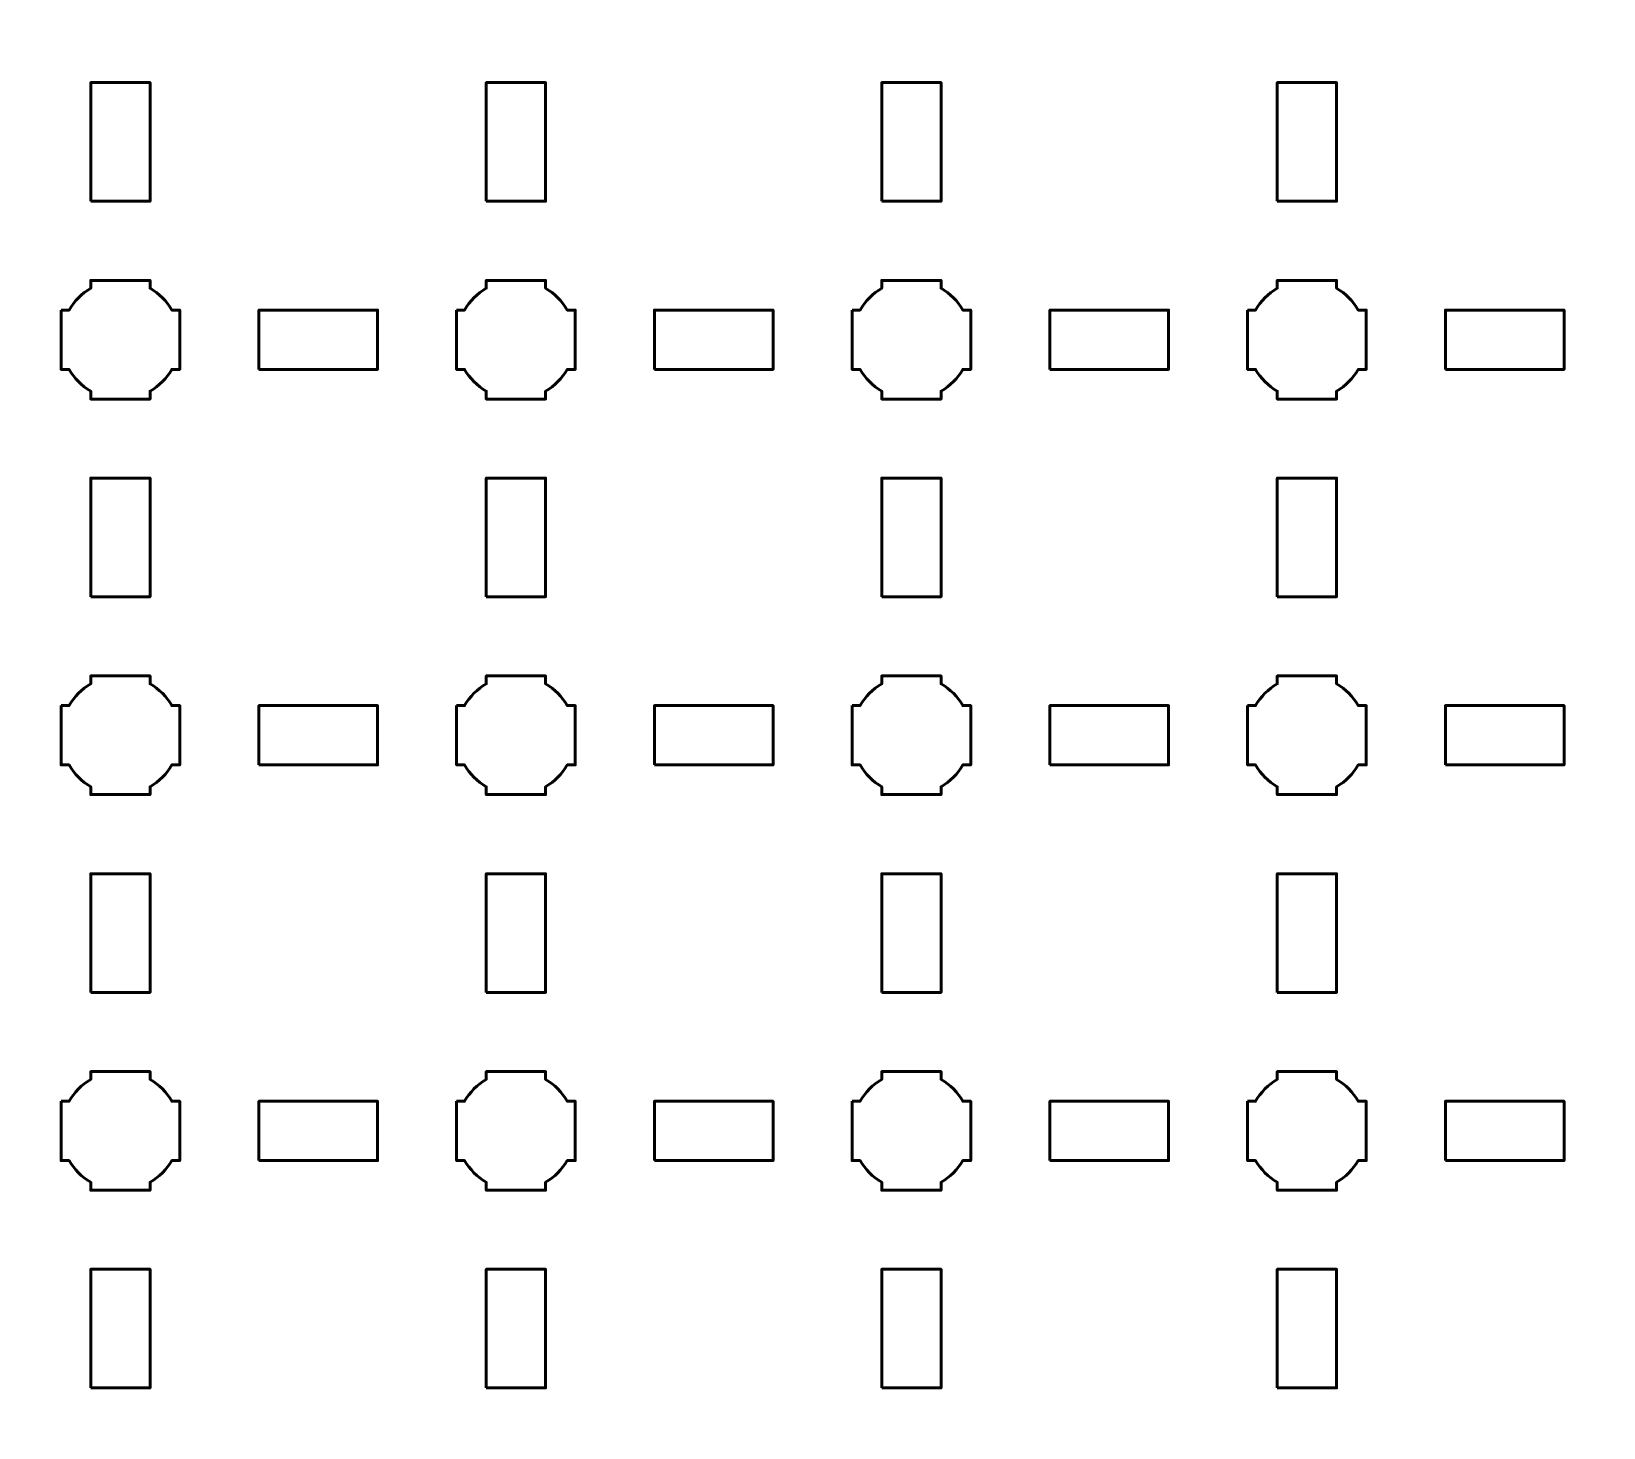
# Model space of a CAD drawing. Header units: centimetres. Extents: x -40.1 to 19.1, y -44.5 to 14.8.
# Drawn here: x -3.95 to 4, y 0.65 to 7.71 of the extents above; entities that cross this region are included whole.
import ezdxf

# ---------------------------------------------------------------- set-up
doc = ezdxf.new("R2010")
doc.units = ezdxf.units.CM
doc.header["$MEASUREMENT"] = 0
doc.layers.add('Layer 1', color=7, linetype='Continuous')

msp = doc.modelspace()

# ---------------------------------------------------------------- linework, layer by layer
at = {"layer": 'Layer 1', "lineweight": 53}
for points in [[(-3.65, 6.85), (-3.35, 6.85), (-3.35, 7.45), (-3.65, 7.45), (-3.65, 6.85)], [(-1.65, 6.85), (-1.35, 6.85), (-1.35, 7.45), (-1.65, 7.45), (-1.65, 6.85)], [(0.35, 6.85), (0.65, 6.85), (0.65, 7.45), (0.35, 7.45), (0.35, 6.85)], [(2.35, 6.85), (2.65, 6.85), (2.65, 7.45), (2.35, 7.45), (2.35, 6.85)], [(-2.8, 6), (-2.2, 6), (-2.2, 6.3), (-2.8, 6.3), (-2.8, 6)], [(-0.8, 6), (-0.2, 6), (-0.2, 6.3), (-0.8, 6.3), (-0.8, 6)], [(1.2, 6), (1.8, 6), (1.8, 6.3), (1.2, 6.3), (1.2, 6)], [(3.2, 6), (3.8, 6), (3.8, 6.3), (3.2, 6.3), (3.2, 6)], [(-3.65, 4.85), (-3.35, 4.85), (-3.35, 5.45), (-3.65, 5.45), (-3.65, 4.85)], [(-1.65, 4.85), (-1.35, 4.85), (-1.35, 5.45), (-1.65, 5.45), (-1.65, 4.85)], [(0.35, 4.85), (0.65, 4.85), (0.65, 5.45), (0.35, 5.45), (0.35, 4.85)], [(2.35, 4.85), (2.65, 4.85), (2.65, 5.45), (2.35, 5.45), (2.35, 4.85)], [(-2.8, 4), (-2.2, 4), (-2.2, 4.3), (-2.8, 4.3), (-2.8, 4)], [(-0.8, 4), (-0.2, 4), (-0.2, 4.3), (-0.8, 4.3), (-0.8, 4)], [(1.2, 4), (1.8, 4), (1.8, 4.3), (1.2, 4.3), (1.2, 4)], [(3.2, 4), (3.8, 4), (3.8, 4.3), (3.2, 4.3), (3.2, 4)], [(-3.65, 2.85), (-3.35, 2.85), (-3.35, 3.45), (-3.65, 3.45), (-3.65, 2.85)], [(-1.65, 2.85), (-1.35, 2.85), (-1.35, 3.45), (-1.65, 3.45), (-1.65, 2.85)], [(0.35, 2.85), (0.65, 2.85), (0.65, 3.45), (0.35, 3.45), (0.35, 2.85)], [(2.35, 2.85), (2.65, 2.85), (2.65, 3.45), (2.35, 3.45), (2.35, 2.85)], [(-2.8, 2), (-2.2, 2), (-2.2, 2.3), (-2.8, 2.3), (-2.8, 2)], [(-0.8, 2), (-0.2, 2), (-0.2, 2.3), (-0.8, 2.3), (-0.8, 2)], [(1.2, 2), (1.8, 2), (1.8, 2.3), (1.2, 2.3), (1.2, 2)], [(3.2, 2), (3.8, 2), (3.8, 2.3), (3.2, 2.3), (3.2, 2)], [(-3.65, 0.85), (-3.35, 0.85), (-3.35, 1.45), (-3.65, 1.45), (-3.65, 0.85)], [(-1.65, 0.85), (-1.35, 0.85), (-1.35, 1.45), (-1.65, 1.45), (-1.65, 0.85)], [(0.35, 0.85), (0.65, 0.85), (0.65, 1.45), (0.35, 1.45), (0.35, 0.85)], [(2.35, 0.85), (2.65, 0.85), (2.65, 1.45), (2.35, 1.45), (2.35, 0.85)]]:
    msp.add_lwpolyline(points, close=True, dxfattribs=at)
for points, knots in [([(-40.15, -44), (-40.15, -44), (-40.15, 14.3), (-40.15, 14.3), (-40.15, 14.3), (-40.15, 14.57609), (-39.92609, 14.8), (-39.65, 14.8), (-39.65, 14.8), (-39.65, 14.8), (18.65, 14.8), (18.65, 14.8), (18.65, 14.8), (18.92609, 14.8), (19.15, 14.57609), (19.15, 14.3), (19.15, 14.3), (19.15, 14.3), (19.15, -44), (19.15, -44), (19.15, -44), (19.15, -44.27609), (18.92609, -44.5), (18.65, -44.5), (18.65, -44.5), (18.65, -44.5), (-39.65, -44.5), (-39.65, -44.5), (-39.65, -44.5), (-39.92609, -44.5), (-40.15, -44.27609), (-40.15, -44)], [0, 0, 0, 0, 0.125, 0.125, 0.125, 0.125, 0.25, 0.25, 0.25, 0.25, 0.375, 0.375, 0.375, 0.375, 0.5, 0.5, 0.5, 0.5, 0.625, 0.625, 0.625, 0.625, 0.75, 0.75, 0.75, 0.75, 0.875, 0.875, 0.875, 0.875, 1, 1, 1, 1]), ([(-3.8, 6.3), (-3.8, 6.3), (-3.75985, 6.3), (-3.75985, 6.3), (-3.75985, 6.3), (-3.7335, 6.34553), (-3.69553, 6.3835), (-3.65, 6.40985), (-3.65, 6.40985), (-3.65, 6.40985), (-3.65, 6.45), (-3.65, 6.45), (-3.65, 6.45), (-3.65, 6.45), (-3.5, 6.45), (-3.5, 6.45), (-3.5, 6.45), (-3.5, 6.45), (-3.35, 6.45), (-3.35, 6.45), (-3.35, 6.45), (-3.35, 6.45), (-3.35, 6.40985), (-3.35, 6.40985), (-3.35, 6.40985), (-3.30447, 6.3835), (-3.2665, 6.34553), (-3.24015, 6.3), (-3.24015, 6.3), (-3.24015, 6.3), (-3.2, 6.3), (-3.2, 6.3), (-3.2, 6.3), (-3.2, 6.3), (-3.2, 6.15), (-3.2, 6.15), (-3.2, 6.15), (-3.2, 6.15), (-3.2, 6), (-3.2, 6), (-3.2, 6), (-3.2, 6), (-3.24015, 6), (-3.24015, 6), (-3.24015, 6), (-3.2665, 5.95447), (-3.30447, 5.9165), (-3.35, 5.89015), (-3.35, 5.89015), (-3.35, 5.89015), (-3.35, 5.85), (-3.35, 5.85), (-3.35, 5.85), (-3.35, 5.85), (-3.5, 5.85), (-3.5, 5.85), (-3.5, 5.85), (-3.5, 5.85), (-3.65, 5.85), (-3.65, 5.85), (-3.65, 5.85), (-3.65, 5.85), (-3.65, 5.89015), (-3.65, 5.89015), (-3.65, 5.89015), (-3.69553, 5.9165), (-3.7335, 5.95447), (-3.75985, 6), (-3.75985, 6), (-3.75985, 6), (-3.8, 6), (-3.8, 6), (-3.8, 6), (-3.8, 6), (-3.8, 6.15), (-3.8, 6.15), (-3.8, 6.15), (-3.8, 6.15), (-3.8, 6.3), (-3.8, 6.3)], [0, 0, 0, 0, 0.05, 0.05, 0.05, 0.05, 0.1, 0.1, 0.1, 0.1, 0.15, 0.15, 0.15, 0.15, 0.2, 0.2, 0.2, 0.2, 0.25, 0.25, 0.25, 0.25, 0.3, 0.3, 0.3, 0.3, 0.35, 0.35, 0.35, 0.35, 0.4, 0.4, 0.4, 0.4, 0.45, 0.45, 0.45, 0.45, 0.5, 0.5, 0.5, 0.5, 0.55, 0.55, 0.55, 0.55, 0.6, 0.6, 0.6, 0.6, 0.65, 0.65, 0.65, 0.65, 0.7, 0.7, 0.7, 0.7, 0.75, 0.75, 0.75, 0.75, 0.8, 0.8, 0.8, 0.8, 0.85, 0.85, 0.85, 0.85, 0.9, 0.9, 0.9, 0.9, 0.95, 0.95, 0.95, 0.95, 1, 1, 1, 1]), ([(-1.8, 6.3), (-1.8, 6.3), (-1.75985, 6.3), (-1.75985, 6.3), (-1.75985, 6.3), (-1.7335, 6.34553), (-1.69553, 6.3835), (-1.65, 6.40985), (-1.65, 6.40985), (-1.65, 6.40985), (-1.65, 6.45), (-1.65, 6.45), (-1.65, 6.45), (-1.65, 6.45), (-1.5, 6.45), (-1.5, 6.45), (-1.5, 6.45), (-1.5, 6.45), (-1.35, 6.45), (-1.35, 6.45), (-1.35, 6.45), (-1.35, 6.45), (-1.35, 6.40985), (-1.35, 6.40985), (-1.35, 6.40985), (-1.30447, 6.3835), (-1.2665, 6.34553), (-1.24015, 6.3), (-1.24015, 6.3), (-1.24015, 6.3), (-1.2, 6.3), (-1.2, 6.3), (-1.2, 6.3), (-1.2, 6.3), (-1.2, 6.15), (-1.2, 6.15), (-1.2, 6.15), (-1.2, 6.15), (-1.2, 6), (-1.2, 6), (-1.2, 6), (-1.2, 6), (-1.24015, 6), (-1.24015, 6), (-1.24015, 6), (-1.2665, 5.95447), (-1.30447, 5.9165), (-1.35, 5.89015), (-1.35, 5.89015), (-1.35, 5.89015), (-1.35, 5.85), (-1.35, 5.85), (-1.35, 5.85), (-1.35, 5.85), (-1.5, 5.85), (-1.5, 5.85), (-1.5, 5.85), (-1.5, 5.85), (-1.65, 5.85), (-1.65, 5.85), (-1.65, 5.85), (-1.65, 5.85), (-1.65, 5.89015), (-1.65, 5.89015), (-1.65, 5.89015), (-1.69553, 5.9165), (-1.7335, 5.95447), (-1.75985, 6), (-1.75985, 6), (-1.75985, 6), (-1.8, 6), (-1.8, 6), (-1.8, 6), (-1.8, 6), (-1.8, 6.15), (-1.8, 6.15), (-1.8, 6.15), (-1.8, 6.15), (-1.8, 6.3), (-1.8, 6.3)], [0, 0, 0, 0, 0.05, 0.05, 0.05, 0.05, 0.1, 0.1, 0.1, 0.1, 0.15, 0.15, 0.15, 0.15, 0.2, 0.2, 0.2, 0.2, 0.25, 0.25, 0.25, 0.25, 0.3, 0.3, 0.3, 0.3, 0.35, 0.35, 0.35, 0.35, 0.4, 0.4, 0.4, 0.4, 0.45, 0.45, 0.45, 0.45, 0.5, 0.5, 0.5, 0.5, 0.55, 0.55, 0.55, 0.55, 0.6, 0.6, 0.6, 0.6, 0.65, 0.65, 0.65, 0.65, 0.7, 0.7, 0.7, 0.7, 0.75, 0.75, 0.75, 0.75, 0.8, 0.8, 0.8, 0.8, 0.85, 0.85, 0.85, 0.85, 0.9, 0.9, 0.9, 0.9, 0.95, 0.95, 0.95, 0.95, 1, 1, 1, 1]), ([(0.2, 6.3), (0.2, 6.3), (0.24015, 6.3), (0.24015, 6.3), (0.24015, 6.3), (0.2665, 6.34553), (0.30447, 6.3835), (0.35, 6.40985), (0.35, 6.40985), (0.35, 6.40985), (0.35, 6.45), (0.35, 6.45), (0.35, 6.45), (0.35, 6.45), (0.5, 6.45), (0.5, 6.45), (0.5, 6.45), (0.5, 6.45), (0.65, 6.45), (0.65, 6.45), (0.65, 6.45), (0.65, 6.45), (0.65, 6.40985), (0.65, 6.40985), (0.65, 6.40985), (0.69553, 6.3835), (0.7335, 6.34553), (0.75985, 6.3), (0.75985, 6.3), (0.75985, 6.3), (0.8, 6.3), (0.8, 6.3), (0.8, 6.3), (0.8, 6.3), (0.8, 6.15), (0.8, 6.15), (0.8, 6.15), (0.8, 6.15), (0.8, 6), (0.8, 6), (0.8, 6), (0.8, 6), (0.75985, 6), (0.75985, 6), (0.75985, 6), (0.7335, 5.95447), (0.69553, 5.9165), (0.65, 5.89015), (0.65, 5.89015), (0.65, 5.89015), (0.65, 5.85), (0.65, 5.85), (0.65, 5.85), (0.65, 5.85), (0.5, 5.85), (0.5, 5.85), (0.5, 5.85), (0.5, 5.85), (0.35, 5.85), (0.35, 5.85), (0.35, 5.85), (0.35, 5.85), (0.35, 5.89015), (0.35, 5.89015), (0.35, 5.89015), (0.30447, 5.9165), (0.2665, 5.95447), (0.24015, 6), (0.24015, 6), (0.24015, 6), (0.2, 6), (0.2, 6), (0.2, 6), (0.2, 6), (0.2, 6.15), (0.2, 6.15), (0.2, 6.15), (0.2, 6.15), (0.2, 6.3), (0.2, 6.3)], [0, 0, 0, 0, 0.05, 0.05, 0.05, 0.05, 0.1, 0.1, 0.1, 0.1, 0.15, 0.15, 0.15, 0.15, 0.2, 0.2, 0.2, 0.2, 0.25, 0.25, 0.25, 0.25, 0.3, 0.3, 0.3, 0.3, 0.35, 0.35, 0.35, 0.35, 0.4, 0.4, 0.4, 0.4, 0.45, 0.45, 0.45, 0.45, 0.5, 0.5, 0.5, 0.5, 0.55, 0.55, 0.55, 0.55, 0.6, 0.6, 0.6, 0.6, 0.65, 0.65, 0.65, 0.65, 0.7, 0.7, 0.7, 0.7, 0.75, 0.75, 0.75, 0.75, 0.8, 0.8, 0.8, 0.8, 0.85, 0.85, 0.85, 0.85, 0.9, 0.9, 0.9, 0.9, 0.95, 0.95, 0.95, 0.95, 1, 1, 1, 1]), ([(2.2, 6.3), (2.2, 6.3), (2.24015, 6.3), (2.24015, 6.3), (2.24015, 6.3), (2.2665, 6.34553), (2.30447, 6.3835), (2.35, 6.40985), (2.35, 6.40985), (2.35, 6.40985), (2.35, 6.45), (2.35, 6.45), (2.35, 6.45), (2.35, 6.45), (2.5, 6.45), (2.5, 6.45), (2.5, 6.45), (2.5, 6.45), (2.65, 6.45), (2.65, 6.45), (2.65, 6.45), (2.65, 6.45), (2.65, 6.40985), (2.65, 6.40985), (2.65, 6.40985), (2.69553, 6.3835), (2.7335, 6.34553), (2.75985, 6.3), (2.75985, 6.3), (2.75985, 6.3), (2.8, 6.3), (2.8, 6.3), (2.8, 6.3), (2.8, 6.3), (2.8, 6.15), (2.8, 6.15), (2.8, 6.15), (2.8, 6.15), (2.8, 6), (2.8, 6), (2.8, 6), (2.8, 6), (2.75985, 6), (2.75985, 6), (2.75985, 6), (2.7335, 5.95447), (2.69553, 5.9165), (2.65, 5.89015), (2.65, 5.89015), (2.65, 5.89015), (2.65, 5.85), (2.65, 5.85), (2.65, 5.85), (2.65, 5.85), (2.5, 5.85), (2.5, 5.85), (2.5, 5.85), (2.5, 5.85), (2.35, 5.85), (2.35, 5.85), (2.35, 5.85), (2.35, 5.85), (2.35, 5.89015), (2.35, 5.89015), (2.35, 5.89015), (2.30447, 5.9165), (2.2665, 5.95447), (2.24015, 6), (2.24015, 6), (2.24015, 6), (2.2, 6), (2.2, 6), (2.2, 6), (2.2, 6), (2.2, 6.15), (2.2, 6.15), (2.2, 6.15), (2.2, 6.15), (2.2, 6.3), (2.2, 6.3)], [0, 0, 0, 0, 0.05, 0.05, 0.05, 0.05, 0.1, 0.1, 0.1, 0.1, 0.15, 0.15, 0.15, 0.15, 0.2, 0.2, 0.2, 0.2, 0.25, 0.25, 0.25, 0.25, 0.3, 0.3, 0.3, 0.3, 0.35, 0.35, 0.35, 0.35, 0.4, 0.4, 0.4, 0.4, 0.45, 0.45, 0.45, 0.45, 0.5, 0.5, 0.5, 0.5, 0.55, 0.55, 0.55, 0.55, 0.6, 0.6, 0.6, 0.6, 0.65, 0.65, 0.65, 0.65, 0.7, 0.7, 0.7, 0.7, 0.75, 0.75, 0.75, 0.75, 0.8, 0.8, 0.8, 0.8, 0.85, 0.85, 0.85, 0.85, 0.9, 0.9, 0.9, 0.9, 0.95, 0.95, 0.95, 0.95, 1, 1, 1, 1]), ([(-3.8, 4.3), (-3.8, 4.3), (-3.75985, 4.3), (-3.75985, 4.3), (-3.75985, 4.3), (-3.7335, 4.34553), (-3.69553, 4.3835), (-3.65, 4.40985), (-3.65, 4.40985), (-3.65, 4.40985), (-3.65, 4.45), (-3.65, 4.45), (-3.65, 4.45), (-3.65, 4.45), (-3.5, 4.45), (-3.5, 4.45), (-3.5, 4.45), (-3.5, 4.45), (-3.35, 4.45), (-3.35, 4.45), (-3.35, 4.45), (-3.35, 4.45), (-3.35, 4.40985), (-3.35, 4.40985), (-3.35, 4.40985), (-3.30447, 4.3835), (-3.2665, 4.34553), (-3.24015, 4.3), (-3.24015, 4.3), (-3.24015, 4.3), (-3.2, 4.3), (-3.2, 4.3), (-3.2, 4.3), (-3.2, 4.3), (-3.2, 4.15), (-3.2, 4.15), (-3.2, 4.15), (-3.2, 4.15), (-3.2, 4), (-3.2, 4), (-3.2, 4), (-3.2, 4), (-3.24015, 4), (-3.24015, 4), (-3.24015, 4), (-3.2665, 3.95447), (-3.30447, 3.9165), (-3.35, 3.89015), (-3.35, 3.89015), (-3.35, 3.89015), (-3.35, 3.85), (-3.35, 3.85), (-3.35, 3.85), (-3.35, 3.85), (-3.5, 3.85), (-3.5, 3.85), (-3.5, 3.85), (-3.5, 3.85), (-3.65, 3.85), (-3.65, 3.85), (-3.65, 3.85), (-3.65, 3.85), (-3.65, 3.89015), (-3.65, 3.89015), (-3.65, 3.89015), (-3.69553, 3.9165), (-3.7335, 3.95447), (-3.75985, 4), (-3.75985, 4), (-3.75985, 4), (-3.8, 4), (-3.8, 4), (-3.8, 4), (-3.8, 4), (-3.8, 4.15), (-3.8, 4.15), (-3.8, 4.15), (-3.8, 4.15), (-3.8, 4.3), (-3.8, 4.3)], [0, 0, 0, 0, 0.05, 0.05, 0.05, 0.05, 0.1, 0.1, 0.1, 0.1, 0.15, 0.15, 0.15, 0.15, 0.2, 0.2, 0.2, 0.2, 0.25, 0.25, 0.25, 0.25, 0.3, 0.3, 0.3, 0.3, 0.35, 0.35, 0.35, 0.35, 0.4, 0.4, 0.4, 0.4, 0.45, 0.45, 0.45, 0.45, 0.5, 0.5, 0.5, 0.5, 0.55, 0.55, 0.55, 0.55, 0.6, 0.6, 0.6, 0.6, 0.65, 0.65, 0.65, 0.65, 0.7, 0.7, 0.7, 0.7, 0.75, 0.75, 0.75, 0.75, 0.8, 0.8, 0.8, 0.8, 0.85, 0.85, 0.85, 0.85, 0.9, 0.9, 0.9, 0.9, 0.95, 0.95, 0.95, 0.95, 1, 1, 1, 1]), ([(-1.8, 4.3), (-1.8, 4.3), (-1.75985, 4.3), (-1.75985, 4.3), (-1.75985, 4.3), (-1.7335, 4.34553), (-1.69553, 4.3835), (-1.65, 4.40985), (-1.65, 4.40985), (-1.65, 4.40985), (-1.65, 4.45), (-1.65, 4.45), (-1.65, 4.45), (-1.65, 4.45), (-1.5, 4.45), (-1.5, 4.45), (-1.5, 4.45), (-1.5, 4.45), (-1.35, 4.45), (-1.35, 4.45), (-1.35, 4.45), (-1.35, 4.45), (-1.35, 4.40985), (-1.35, 4.40985), (-1.35, 4.40985), (-1.30447, 4.3835), (-1.2665, 4.34553), (-1.24015, 4.3), (-1.24015, 4.3), (-1.24015, 4.3), (-1.2, 4.3), (-1.2, 4.3), (-1.2, 4.3), (-1.2, 4.3), (-1.2, 4.15), (-1.2, 4.15), (-1.2, 4.15), (-1.2, 4.15), (-1.2, 4), (-1.2, 4), (-1.2, 4), (-1.2, 4), (-1.24015, 4), (-1.24015, 4), (-1.24015, 4), (-1.2665, 3.95447), (-1.30447, 3.9165), (-1.35, 3.89015), (-1.35, 3.89015), (-1.35, 3.89015), (-1.35, 3.85), (-1.35, 3.85), (-1.35, 3.85), (-1.35, 3.85), (-1.5, 3.85), (-1.5, 3.85), (-1.5, 3.85), (-1.5, 3.85), (-1.65, 3.85), (-1.65, 3.85), (-1.65, 3.85), (-1.65, 3.85), (-1.65, 3.89015), (-1.65, 3.89015), (-1.65, 3.89015), (-1.69553, 3.9165), (-1.7335, 3.95447), (-1.75985, 4), (-1.75985, 4), (-1.75985, 4), (-1.8, 4), (-1.8, 4), (-1.8, 4), (-1.8, 4), (-1.8, 4.15), (-1.8, 4.15), (-1.8, 4.15), (-1.8, 4.15), (-1.8, 4.3), (-1.8, 4.3)], [0, 0, 0, 0, 0.05, 0.05, 0.05, 0.05, 0.1, 0.1, 0.1, 0.1, 0.15, 0.15, 0.15, 0.15, 0.2, 0.2, 0.2, 0.2, 0.25, 0.25, 0.25, 0.25, 0.3, 0.3, 0.3, 0.3, 0.35, 0.35, 0.35, 0.35, 0.4, 0.4, 0.4, 0.4, 0.45, 0.45, 0.45, 0.45, 0.5, 0.5, 0.5, 0.5, 0.55, 0.55, 0.55, 0.55, 0.6, 0.6, 0.6, 0.6, 0.65, 0.65, 0.65, 0.65, 0.7, 0.7, 0.7, 0.7, 0.75, 0.75, 0.75, 0.75, 0.8, 0.8, 0.8, 0.8, 0.85, 0.85, 0.85, 0.85, 0.9, 0.9, 0.9, 0.9, 0.95, 0.95, 0.95, 0.95, 1, 1, 1, 1]), ([(0.2, 4.3), (0.2, 4.3), (0.24015, 4.3), (0.24015, 4.3), (0.24015, 4.3), (0.2665, 4.34553), (0.30447, 4.3835), (0.35, 4.40985), (0.35, 4.40985), (0.35, 4.40985), (0.35, 4.45), (0.35, 4.45), (0.35, 4.45), (0.35, 4.45), (0.5, 4.45), (0.5, 4.45), (0.5, 4.45), (0.5, 4.45), (0.65, 4.45), (0.65, 4.45), (0.65, 4.45), (0.65, 4.45), (0.65, 4.40985), (0.65, 4.40985), (0.65, 4.40985), (0.69553, 4.3835), (0.7335, 4.34553), (0.75985, 4.3), (0.75985, 4.3), (0.75985, 4.3), (0.8, 4.3), (0.8, 4.3), (0.8, 4.3), (0.8, 4.3), (0.8, 4.15), (0.8, 4.15), (0.8, 4.15), (0.8, 4.15), (0.8, 4), (0.8, 4), (0.8, 4), (0.8, 4), (0.75985, 4), (0.75985, 4), (0.75985, 4), (0.7335, 3.95447), (0.69553, 3.9165), (0.65, 3.89015), (0.65, 3.89015), (0.65, 3.89015), (0.65, 3.85), (0.65, 3.85), (0.65, 3.85), (0.65, 3.85), (0.5, 3.85), (0.5, 3.85), (0.5, 3.85), (0.5, 3.85), (0.35, 3.85), (0.35, 3.85), (0.35, 3.85), (0.35, 3.85), (0.35, 3.89015), (0.35, 3.89015), (0.35, 3.89015), (0.30447, 3.9165), (0.2665, 3.95447), (0.24015, 4), (0.24015, 4), (0.24015, 4), (0.2, 4), (0.2, 4), (0.2, 4), (0.2, 4), (0.2, 4.15), (0.2, 4.15), (0.2, 4.15), (0.2, 4.15), (0.2, 4.3), (0.2, 4.3)], [0, 0, 0, 0, 0.05, 0.05, 0.05, 0.05, 0.1, 0.1, 0.1, 0.1, 0.15, 0.15, 0.15, 0.15, 0.2, 0.2, 0.2, 0.2, 0.25, 0.25, 0.25, 0.25, 0.3, 0.3, 0.3, 0.3, 0.35, 0.35, 0.35, 0.35, 0.4, 0.4, 0.4, 0.4, 0.45, 0.45, 0.45, 0.45, 0.5, 0.5, 0.5, 0.5, 0.55, 0.55, 0.55, 0.55, 0.6, 0.6, 0.6, 0.6, 0.65, 0.65, 0.65, 0.65, 0.7, 0.7, 0.7, 0.7, 0.75, 0.75, 0.75, 0.75, 0.8, 0.8, 0.8, 0.8, 0.85, 0.85, 0.85, 0.85, 0.9, 0.9, 0.9, 0.9, 0.95, 0.95, 0.95, 0.95, 1, 1, 1, 1]), ([(2.2, 4.3), (2.2, 4.3), (2.24015, 4.3), (2.24015, 4.3), (2.24015, 4.3), (2.2665, 4.34553), (2.30447, 4.3835), (2.35, 4.40985), (2.35, 4.40985), (2.35, 4.40985), (2.35, 4.45), (2.35, 4.45), (2.35, 4.45), (2.35, 4.45), (2.5, 4.45), (2.5, 4.45), (2.5, 4.45), (2.5, 4.45), (2.65, 4.45), (2.65, 4.45), (2.65, 4.45), (2.65, 4.45), (2.65, 4.40985), (2.65, 4.40985), (2.65, 4.40985), (2.69553, 4.3835), (2.7335, 4.34553), (2.75985, 4.3), (2.75985, 4.3), (2.75985, 4.3), (2.8, 4.3), (2.8, 4.3), (2.8, 4.3), (2.8, 4.3), (2.8, 4.15), (2.8, 4.15), (2.8, 4.15), (2.8, 4.15), (2.8, 4), (2.8, 4), (2.8, 4), (2.8, 4), (2.75985, 4), (2.75985, 4), (2.75985, 4), (2.7335, 3.95447), (2.69553, 3.9165), (2.65, 3.89015), (2.65, 3.89015), (2.65, 3.89015), (2.65, 3.85), (2.65, 3.85), (2.65, 3.85), (2.65, 3.85), (2.5, 3.85), (2.5, 3.85), (2.5, 3.85), (2.5, 3.85), (2.35, 3.85), (2.35, 3.85), (2.35, 3.85), (2.35, 3.85), (2.35, 3.89015), (2.35, 3.89015), (2.35, 3.89015), (2.30447, 3.9165), (2.2665, 3.95447), (2.24015, 4), (2.24015, 4), (2.24015, 4), (2.2, 4), (2.2, 4), (2.2, 4), (2.2, 4), (2.2, 4.15), (2.2, 4.15), (2.2, 4.15), (2.2, 4.15), (2.2, 4.3), (2.2, 4.3)], [0, 0, 0, 0, 0.05, 0.05, 0.05, 0.05, 0.1, 0.1, 0.1, 0.1, 0.15, 0.15, 0.15, 0.15, 0.2, 0.2, 0.2, 0.2, 0.25, 0.25, 0.25, 0.25, 0.3, 0.3, 0.3, 0.3, 0.35, 0.35, 0.35, 0.35, 0.4, 0.4, 0.4, 0.4, 0.45, 0.45, 0.45, 0.45, 0.5, 0.5, 0.5, 0.5, 0.55, 0.55, 0.55, 0.55, 0.6, 0.6, 0.6, 0.6, 0.65, 0.65, 0.65, 0.65, 0.7, 0.7, 0.7, 0.7, 0.75, 0.75, 0.75, 0.75, 0.8, 0.8, 0.8, 0.8, 0.85, 0.85, 0.85, 0.85, 0.9, 0.9, 0.9, 0.9, 0.95, 0.95, 0.95, 0.95, 1, 1, 1, 1]), ([(-3.8, 2.3), (-3.8, 2.3), (-3.75985, 2.3), (-3.75985, 2.3), (-3.75985, 2.3), (-3.7335, 2.34553), (-3.69553, 2.3835), (-3.65, 2.40985), (-3.65, 2.40985), (-3.65, 2.40985), (-3.65, 2.45), (-3.65, 2.45), (-3.65, 2.45), (-3.65, 2.45), (-3.5, 2.45), (-3.5, 2.45), (-3.5, 2.45), (-3.5, 2.45), (-3.35, 2.45), (-3.35, 2.45), (-3.35, 2.45), (-3.35, 2.45), (-3.35, 2.40985), (-3.35, 2.40985), (-3.35, 2.40985), (-3.30447, 2.3835), (-3.2665, 2.34553), (-3.24015, 2.3), (-3.24015, 2.3), (-3.24015, 2.3), (-3.2, 2.3), (-3.2, 2.3), (-3.2, 2.3), (-3.2, 2.3), (-3.2, 2.15), (-3.2, 2.15), (-3.2, 2.15), (-3.2, 2.15), (-3.2, 2), (-3.2, 2), (-3.2, 2), (-3.2, 2), (-3.24015, 2), (-3.24015, 2), (-3.24015, 2), (-3.2665, 1.95447), (-3.30447, 1.9165), (-3.35, 1.89015), (-3.35, 1.89015), (-3.35, 1.89015), (-3.35, 1.85), (-3.35, 1.85), (-3.35, 1.85), (-3.35, 1.85), (-3.5, 1.85), (-3.5, 1.85), (-3.5, 1.85), (-3.5, 1.85), (-3.65, 1.85), (-3.65, 1.85), (-3.65, 1.85), (-3.65, 1.85), (-3.65, 1.89015), (-3.65, 1.89015), (-3.65, 1.89015), (-3.69553, 1.9165), (-3.7335, 1.95447), (-3.75985, 2), (-3.75985, 2), (-3.75985, 2), (-3.8, 2), (-3.8, 2), (-3.8, 2), (-3.8, 2), (-3.8, 2.15), (-3.8, 2.15), (-3.8, 2.15), (-3.8, 2.15), (-3.8, 2.3), (-3.8, 2.3)], [0, 0, 0, 0, 0.05, 0.05, 0.05, 0.05, 0.1, 0.1, 0.1, 0.1, 0.15, 0.15, 0.15, 0.15, 0.2, 0.2, 0.2, 0.2, 0.25, 0.25, 0.25, 0.25, 0.3, 0.3, 0.3, 0.3, 0.35, 0.35, 0.35, 0.35, 0.4, 0.4, 0.4, 0.4, 0.45, 0.45, 0.45, 0.45, 0.5, 0.5, 0.5, 0.5, 0.55, 0.55, 0.55, 0.55, 0.6, 0.6, 0.6, 0.6, 0.65, 0.65, 0.65, 0.65, 0.7, 0.7, 0.7, 0.7, 0.75, 0.75, 0.75, 0.75, 0.8, 0.8, 0.8, 0.8, 0.85, 0.85, 0.85, 0.85, 0.9, 0.9, 0.9, 0.9, 0.95, 0.95, 0.95, 0.95, 1, 1, 1, 1]), ([(-1.8, 2.3), (-1.8, 2.3), (-1.75985, 2.3), (-1.75985, 2.3), (-1.75985, 2.3), (-1.7335, 2.34553), (-1.69553, 2.3835), (-1.65, 2.40985), (-1.65, 2.40985), (-1.65, 2.40985), (-1.65, 2.45), (-1.65, 2.45), (-1.65, 2.45), (-1.65, 2.45), (-1.5, 2.45), (-1.5, 2.45), (-1.5, 2.45), (-1.5, 2.45), (-1.35, 2.45), (-1.35, 2.45), (-1.35, 2.45), (-1.35, 2.45), (-1.35, 2.40985), (-1.35, 2.40985), (-1.35, 2.40985), (-1.30447, 2.3835), (-1.2665, 2.34553), (-1.24015, 2.3), (-1.24015, 2.3), (-1.24015, 2.3), (-1.2, 2.3), (-1.2, 2.3), (-1.2, 2.3), (-1.2, 2.3), (-1.2, 2.15), (-1.2, 2.15), (-1.2, 2.15), (-1.2, 2.15), (-1.2, 2), (-1.2, 2), (-1.2, 2), (-1.2, 2), (-1.24015, 2), (-1.24015, 2), (-1.24015, 2), (-1.2665, 1.95447), (-1.30447, 1.9165), (-1.35, 1.89015), (-1.35, 1.89015), (-1.35, 1.89015), (-1.35, 1.85), (-1.35, 1.85), (-1.35, 1.85), (-1.35, 1.85), (-1.5, 1.85), (-1.5, 1.85), (-1.5, 1.85), (-1.5, 1.85), (-1.65, 1.85), (-1.65, 1.85), (-1.65, 1.85), (-1.65, 1.85), (-1.65, 1.89015), (-1.65, 1.89015), (-1.65, 1.89015), (-1.69553, 1.9165), (-1.7335, 1.95447), (-1.75985, 2), (-1.75985, 2), (-1.75985, 2), (-1.8, 2), (-1.8, 2), (-1.8, 2), (-1.8, 2), (-1.8, 2.15), (-1.8, 2.15), (-1.8, 2.15), (-1.8, 2.15), (-1.8, 2.3), (-1.8, 2.3)], [0, 0, 0, 0, 0.05, 0.05, 0.05, 0.05, 0.1, 0.1, 0.1, 0.1, 0.15, 0.15, 0.15, 0.15, 0.2, 0.2, 0.2, 0.2, 0.25, 0.25, 0.25, 0.25, 0.3, 0.3, 0.3, 0.3, 0.35, 0.35, 0.35, 0.35, 0.4, 0.4, 0.4, 0.4, 0.45, 0.45, 0.45, 0.45, 0.5, 0.5, 0.5, 0.5, 0.55, 0.55, 0.55, 0.55, 0.6, 0.6, 0.6, 0.6, 0.65, 0.65, 0.65, 0.65, 0.7, 0.7, 0.7, 0.7, 0.75, 0.75, 0.75, 0.75, 0.8, 0.8, 0.8, 0.8, 0.85, 0.85, 0.85, 0.85, 0.9, 0.9, 0.9, 0.9, 0.95, 0.95, 0.95, 0.95, 1, 1, 1, 1]), ([(0.2, 2.3), (0.2, 2.3), (0.24015, 2.3), (0.24015, 2.3), (0.24015, 2.3), (0.2665, 2.34553), (0.30447, 2.3835), (0.35, 2.40985), (0.35, 2.40985), (0.35, 2.40985), (0.35, 2.45), (0.35, 2.45), (0.35, 2.45), (0.35, 2.45), (0.5, 2.45), (0.5, 2.45), (0.5, 2.45), (0.5, 2.45), (0.65, 2.45), (0.65, 2.45), (0.65, 2.45), (0.65, 2.45), (0.65, 2.40985), (0.65, 2.40985), (0.65, 2.40985), (0.69553, 2.3835), (0.7335, 2.34553), (0.75985, 2.3), (0.75985, 2.3), (0.75985, 2.3), (0.8, 2.3), (0.8, 2.3), (0.8, 2.3), (0.8, 2.3), (0.8, 2.15), (0.8, 2.15), (0.8, 2.15), (0.8, 2.15), (0.8, 2), (0.8, 2), (0.8, 2), (0.8, 2), (0.75985, 2), (0.75985, 2), (0.75985, 2), (0.7335, 1.95447), (0.69553, 1.9165), (0.65, 1.89015), (0.65, 1.89015), (0.65, 1.89015), (0.65, 1.85), (0.65, 1.85), (0.65, 1.85), (0.65, 1.85), (0.5, 1.85), (0.5, 1.85), (0.5, 1.85), (0.5, 1.85), (0.35, 1.85), (0.35, 1.85), (0.35, 1.85), (0.35, 1.85), (0.35, 1.89015), (0.35, 1.89015), (0.35, 1.89015), (0.30447, 1.9165), (0.2665, 1.95447), (0.24015, 2), (0.24015, 2), (0.24015, 2), (0.2, 2), (0.2, 2), (0.2, 2), (0.2, 2), (0.2, 2.15), (0.2, 2.15), (0.2, 2.15), (0.2, 2.15), (0.2, 2.3), (0.2, 2.3)], [0, 0, 0, 0, 0.05, 0.05, 0.05, 0.05, 0.1, 0.1, 0.1, 0.1, 0.15, 0.15, 0.15, 0.15, 0.2, 0.2, 0.2, 0.2, 0.25, 0.25, 0.25, 0.25, 0.3, 0.3, 0.3, 0.3, 0.35, 0.35, 0.35, 0.35, 0.4, 0.4, 0.4, 0.4, 0.45, 0.45, 0.45, 0.45, 0.5, 0.5, 0.5, 0.5, 0.55, 0.55, 0.55, 0.55, 0.6, 0.6, 0.6, 0.6, 0.65, 0.65, 0.65, 0.65, 0.7, 0.7, 0.7, 0.7, 0.75, 0.75, 0.75, 0.75, 0.8, 0.8, 0.8, 0.8, 0.85, 0.85, 0.85, 0.85, 0.9, 0.9, 0.9, 0.9, 0.95, 0.95, 0.95, 0.95, 1, 1, 1, 1]), ([(2.2, 2.3), (2.2, 2.3), (2.24015, 2.3), (2.24015, 2.3), (2.24015, 2.3), (2.2665, 2.34553), (2.30447, 2.3835), (2.35, 2.40985), (2.35, 2.40985), (2.35, 2.40985), (2.35, 2.45), (2.35, 2.45), (2.35, 2.45), (2.35, 2.45), (2.5, 2.45), (2.5, 2.45), (2.5, 2.45), (2.5, 2.45), (2.65, 2.45), (2.65, 2.45), (2.65, 2.45), (2.65, 2.45), (2.65, 2.40985), (2.65, 2.40985), (2.65, 2.40985), (2.69553, 2.3835), (2.7335, 2.34553), (2.75985, 2.3), (2.75985, 2.3), (2.75985, 2.3), (2.8, 2.3), (2.8, 2.3), (2.8, 2.3), (2.8, 2.3), (2.8, 2.15), (2.8, 2.15), (2.8, 2.15), (2.8, 2.15), (2.8, 2), (2.8, 2), (2.8, 2), (2.8, 2), (2.75985, 2), (2.75985, 2), (2.75985, 2), (2.7335, 1.95447), (2.69553, 1.9165), (2.65, 1.89015), (2.65, 1.89015), (2.65, 1.89015), (2.65, 1.85), (2.65, 1.85), (2.65, 1.85), (2.65, 1.85), (2.5, 1.85), (2.5, 1.85), (2.5, 1.85), (2.5, 1.85), (2.35, 1.85), (2.35, 1.85), (2.35, 1.85), (2.35, 1.85), (2.35, 1.89015), (2.35, 1.89015), (2.35, 1.89015), (2.30447, 1.9165), (2.2665, 1.95447), (2.24015, 2), (2.24015, 2), (2.24015, 2), (2.2, 2), (2.2, 2), (2.2, 2), (2.2, 2), (2.2, 2.15), (2.2, 2.15), (2.2, 2.15), (2.2, 2.15), (2.2, 2.3), (2.2, 2.3)], [0, 0, 0, 0, 0.05, 0.05, 0.05, 0.05, 0.1, 0.1, 0.1, 0.1, 0.15, 0.15, 0.15, 0.15, 0.2, 0.2, 0.2, 0.2, 0.25, 0.25, 0.25, 0.25, 0.3, 0.3, 0.3, 0.3, 0.35, 0.35, 0.35, 0.35, 0.4, 0.4, 0.4, 0.4, 0.45, 0.45, 0.45, 0.45, 0.5, 0.5, 0.5, 0.5, 0.55, 0.55, 0.55, 0.55, 0.6, 0.6, 0.6, 0.6, 0.65, 0.65, 0.65, 0.65, 0.7, 0.7, 0.7, 0.7, 0.75, 0.75, 0.75, 0.75, 0.8, 0.8, 0.8, 0.8, 0.85, 0.85, 0.85, 0.85, 0.9, 0.9, 0.9, 0.9, 0.95, 0.95, 0.95, 0.95, 1, 1, 1, 1])]:
    msp.add_open_spline(points, degree=3, knots=knots, dxfattribs=at)

doc.saveas('drawing.dxf')
